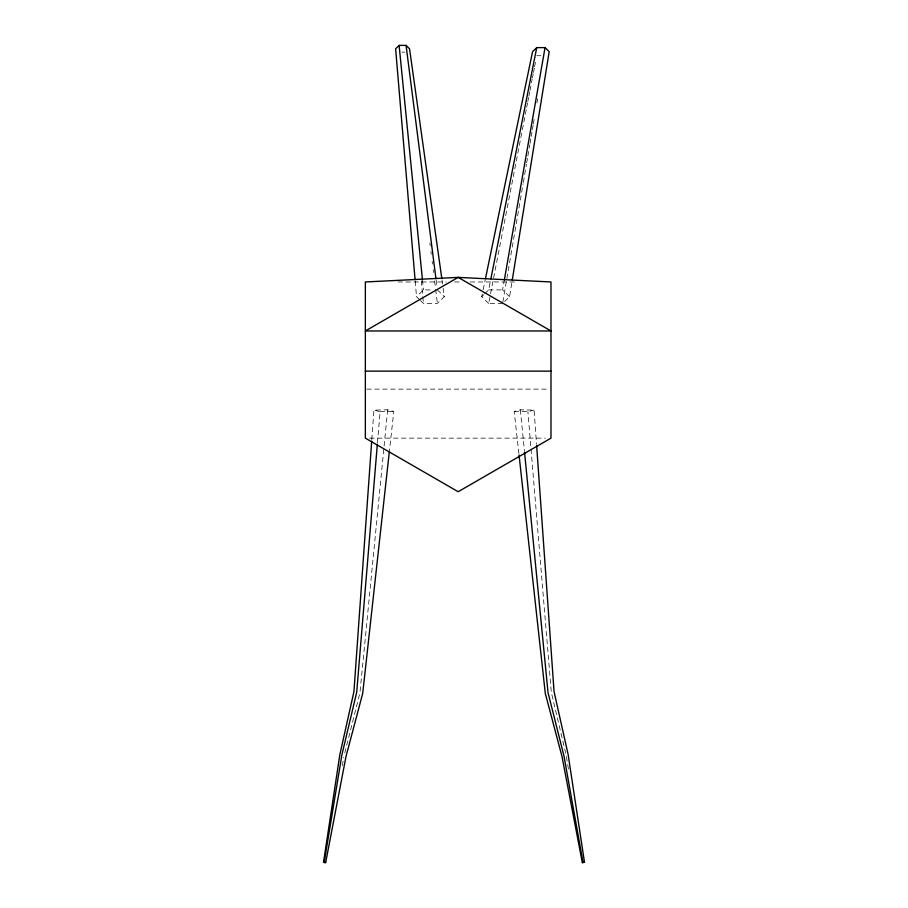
<?xml version="1.0" encoding="UTF-8"?>
<svg xmlns="http://www.w3.org/2000/svg" width="908" height="908" viewBox="0 0 908 908"><rect width="100%" height="100%" fill="white"/><g stroke="black" fill="none" stroke-linecap="round" stroke-linejoin="round"><path stroke-width="0.68" stroke-dasharray="4.54 3.41" d="M371.792 439.688L373.926 410.132L387.648 409.814L393.822 411.403L389.419 450.867M377.467 442.764L380.089 411.71L373.926 410.132M387.648 409.814L359.965 692.656L344.03 755.989M504.587 301.49L509.558 296.666L512.055 281.264M502.839 302.024L523.11 183.734M523.349 182.349L526.447 164.257M526.685 162.861L527.639 157.288M527.877 155.904L529.784 144.769M530.022 143.373L530.976 137.812M531.214 136.416L532.167 130.854M532.406 129.458L533.121 125.281M533.359 123.897L534.313 118.324M536.934 103.013L537.649 98.847M509.558 296.666L502.601 289.902L504.065 281.548M342.305 765.671L343.78 757.374M502.601 303.42L488.674 303.42L490.297 295.066M490.57 293.681L526.47 108.585M526.742 107.189L527.548 103.013M527.82 101.628L528.626 97.451M528.899 96.055L529.704 91.89M529.977 90.494L532.133 79.359M532.406 77.963L533.212 73.798M533.484 72.402L534.301 68.225M534.562 66.829L535.913 59.871M484.702 293.772L488.674 289.902L490.604 280.209M488.674 303.42L481.717 296.666L482.863 291.127M483.158 289.743L485.167 280.05M419.496 299.561L416.511 296.666L423.469 289.902L431.822 289.902M420.483 300.525L423.469 303.42L437.395 303.42L444.353 296.666L442.775 285.464M481.717 296.666L483.703 294.737M518.899 453.682L514.178 411.403L520.352 409.814L534.074 410.132L536.514 443.91M514.178 411.403L527.911 411.71L534.074 410.132M380.089 411.71L393.822 411.403M401.892 52.153L404.673 52.153M536.73 55.706L540.884 55.706M397.954 281.968L446.123 281.968M454.624 281.968L461.718 281.968M470.219 281.968L516.981 281.968M488.674 289.902L502.601 289.902M366.775 389.135L549.567 389.135M369.613 438.133L545.311 438.133M437.395 289.902L444.353 296.666M568.431 768.94L566.138 754.991L551.304 692.316L527.911 411.71M441.992 279.857L442.582 284.056M436.135 280.073L437.032 287.098M429.87 243.06L430.222 245.864M430.914 251.482L431.266 254.297M432.14 261.311L432.492 264.114M433.195 269.733L433.536 272.536M434.591 280.958L435.465 287.984M435.647 289.38L437.395 303.42M520.352 409.814L524.393 450.572M422.492 280.073L423.469 289.902M421.278 280.833L423.469 303.42M415.206 281.174L416.511 296.666"/><path stroke-width="1.36" d="M371.69 441.095L353.938 691.612L339.876 754.48L323.52 862.26L324.19 862.43L325.677 862.6L346.005 756.5L362.712 693.371L389.26 452.275M377.353 444.182L356.696 692.316L341.862 754.991L324.19 862.43M512.282 279.868L549.204 51.665L545.05 47.625L536.73 47.625L532.565 51.665L485.451 278.665M504.303 280.163L545.05 47.625M490.876 278.824L536.73 47.625M441.799 278.461L409.542 48.782L406.069 45.4L399.111 45.4L395.627 48.782L415.081 279.766M519.058 455.09L545.288 693.371L561.995 756.5L582.323 862.6L584.48 862.26L568.124 754.48L554.062 691.612L536.617 445.317M584.48 862.26L582.323 862.6M365.356 371.134L550.986 371.134M323.52 862.26L325.677 862.6M583.004 862.43L563.97 755.989L548.035 692.656L524.529 451.968M406.069 45.4L435.954 278.665M399.111 45.4L422.345 278.665M458.165 277.383L365.356 330.966L550.986 330.966L458.165 277.383L365.356 281.968L365.356 438.133L458.165 491.727L550.986 438.133L550.986 281.968L458.165 277.383"/></g></svg>
